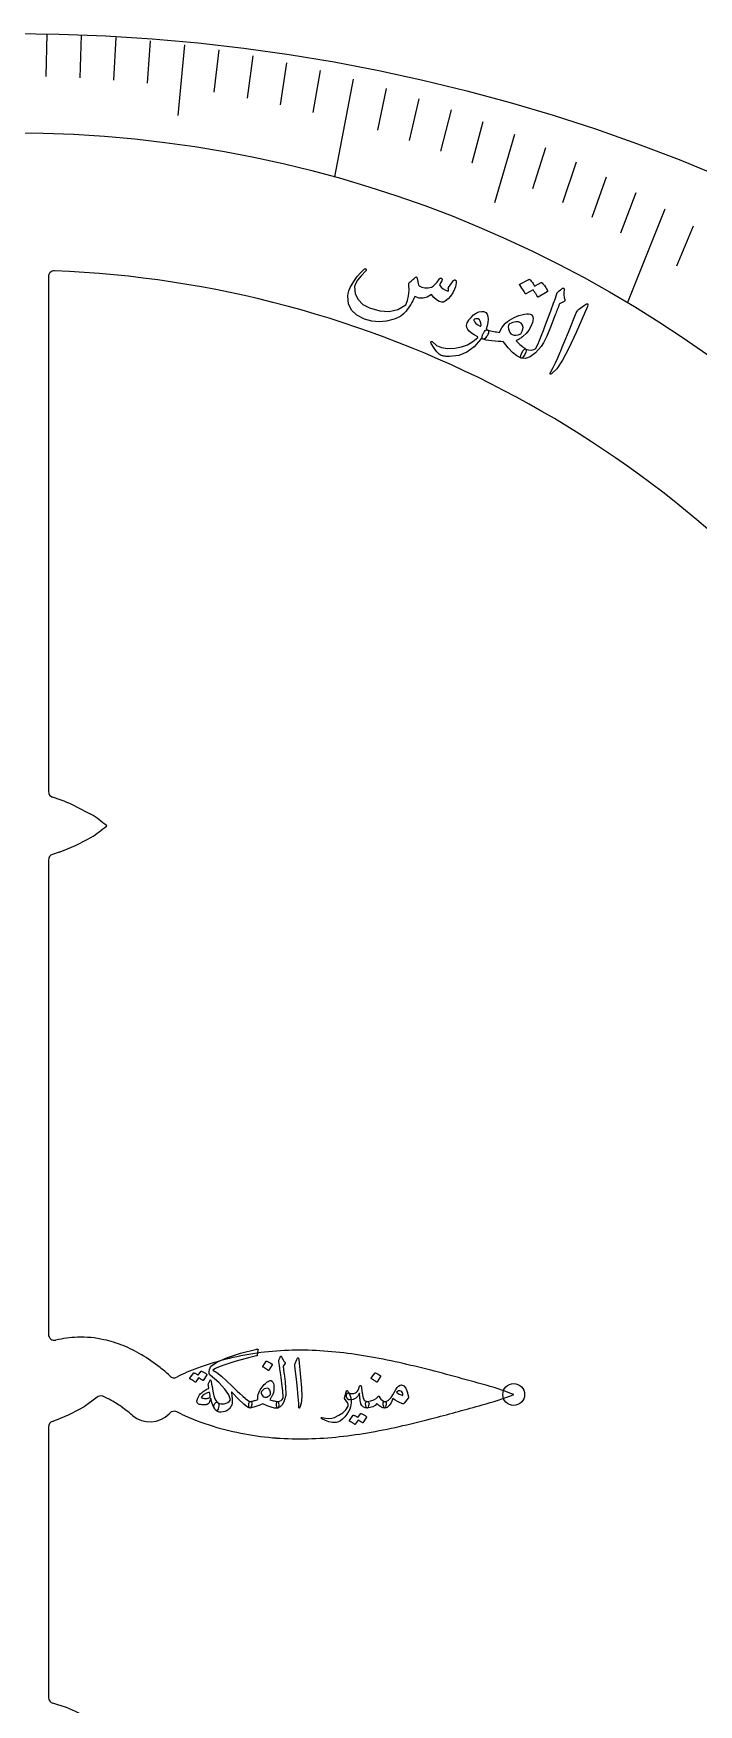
# Model space of a CAD drawing. Header units: millimetres. Extents: x -76 to 76, y -76 to 76.
# Drawn here: x 0.9 to 28.9, y 6.2 to 76.5 of the extents above; entities that cross this region are included whole.
import ezdxf

# ---------------------------------------------------------------- set-up
doc = ezdxf.new("R2010")
doc.units = ezdxf.units.MM
for name, color, linetype in [('CUT_INNER', 6, 'Continuous'), ('CUT_OUTER', 1, 'Continuous'), ('ENGRAVE', 7, 'Continuous'), ('ENGRAVE_FINE', 8, 'Continuous'), ('TEXT', 5, 'Continuous')]:
    doc.layers.add(name, color=color, linetype=linetype)

msp = doc.modelspace()

# ---------------------------------------------------------------- linework, layer by layer
at = {"layer": 'CUT_INNER'}
for points in [[(1.53, 66.269), (1.53, 44.616)], [(2.658, 44.004), (3.314, 43.671), (3.318, 43.668)], [(1.53, 41.736), (1.53, 21.787)], [(1.984, 42.07), (1.699, 41.973)], [(6.605, 20.069), (6.613, 20.061), (6.629, 20.043)], [(3.578, 19.151), (3.029, 18.744), (3.024, 18.741)], [(4.048, 19.078), (3.84, 19.174)], [(5.065, 18.372), (5.06, 18.375)], [(6.63, 18.473), (6.606, 18.447)], [(7.12, 18.43), (6.928, 18.527)], [(1.53, 17.893), (1.53, 6.513)]]:
    msp.add_lwpolyline(points, dxfattribs=at)
for centre, radius, start, end in [((1.78, 66.269), 0.25, 87.71484, 180), ((0, 21.861), 44.694, 346.68777, 87.70522), ((0, 0), 72.675, 291.79733, 58.86626), ((1.78, 44.616), 0.25, 180, 251.20312), ((-0.755, 36.71), 8.053, 64.92671, 72.2543), ((-2.175, 35.552), 9.801, 51.06944, 55.90677), ((-1.326, 49.653), 8.375, 303.68125, 309.34254), ((-1.304, 50.966), 9.485, 290.28628, 299.16776), ((1.78, 41.736), 0.25, 108.79688, 180), ((1.78, 21.787), 0.25, 180, 282.92372), ((2.902, 17.116), 4.554, 91.94912, 103.54439), ((2.897, 17.159), 4.51, 77.60993, 91.89499), ((2.798, 16.71), 4.97, 67.90115, 77.61063), ((2.495, 15.971), 5.769, 59.34969, 67.86965), ((12.071, 8.308), 12.813, 91.28142, 97.2487), ((12.103, 6.652), 14.469, 85.9911, 91.2611), ((11.876, 3.479), 17.65, 81.6348, 85.97813), ((1.816, 14.833), 7.094, 51.60219, 59.32237), ((3.03, 16.229), 5.247, 47.05227, 52.51978), ((11.882, 9.432), 11.672, 103.66783, 110.50304), ((11.985, 9.018), 12.098, 97.26745, 103.67773), ((11.023, -2.314), 23.506, 78.33875, 81.63082), ((8.703, -13.565), 34.993, 76.10986, 78.34272), ((2.551, -38.507), 60.683, 74.82808, 76.12388), ((6.815, 20.21), 0.25, 221.94664, 296.91175), ((9.83, 14.496), 6.211, 109.1397, 117.85673), ((-7.332, -75.282), 98.763, 74.07613, 74.87817), ((16.822, 8.424), 11.645, 68.48196, 75.36426), ((3.727, 18.95), 0.25, 75.47277, 126.50741), ((3.695, 18.849), 0.355, 65.97134, 74.60457), ((2.206, 15.439), 4.078, 55.31222, 63.13542), ((16.819, 30.099), 11.654, 284.63319, 291.51671), ((-1.598, 27.021), 9.483, 290.29609, 299.1682), ((1.17, 13.953), 5.89, 48.66167, 55.25643), ((5.794, 19.258), 1.147, 230.5494, 315.06065), ((6.815, 18.304), 0.25, 63.08825, 137.57164), ((11.682, 28.497), 11.053, 245.62318, 253.00439), ((6.375, 61.907), 45.093, 282.89299, 284.63417), ((-4.397, 103.23), 87.796, 284.62276, 285.97303), ((1.78, 17.893), 0.25, 110.63784, 180), ((11.946, 29.316), 11.913, 252.9436, 259.53567), ((12.026, 29.761), 12.365, 259.54571, 265.76527), ((11.565, 37.475), 20.109, 276.30769, 280.14025), ((10.142, 45.431), 28.192, 280.14016, 282.90114), ((12.104, 30.878), 13.485, 265.78664, 271.44501), ((12.04, 33.199), 15.807, 271.46229, 276.29922), ((1.78, 6.513), 0.25, 180, 255.23438), ((0, 21.86), 54.639, 271.85753, 343.82911), ((0.719, 2.478), 3.923, 72.64907, 75.27467), ((0, 0.001), 6.502, 15.29992, 73.11322)]:
    msp.add_arc(centre, radius, start, end, dxfattribs=at)
at = {"layer": 'CUT_OUTER'}
msp.add_circle((0, 0), 76.5, dxfattribs=at)
at = {"layer": 'ENGRAVE'}
for points in [[(14.349, 74.582), (13.558, 70.468)], [(27.445, 69.107), (25.885, 65.178)]]:
    msp.add_lwpolyline(points, dxfattribs=at)
for centre, radius in [((0, 21.86), 50.463), ((21.094, 19.257), 0.459)]:
    msp.add_circle(centre, radius, dxfattribs=at)
at = {"layer": 'ENGRAVE_FINE'}
for points in [[(1.457, 76.481), (1.423, 74.691)], [(2.912, 76.422), (2.844, 74.633)], [(4.365, 76.325), (4.262, 74.538)], [(5.813, 76.19), (5.677, 74.404)], [(7.257, 76.016), (6.973, 73.044)], [(8.693, 75.804), (8.489, 74.024)], [(10.122, 75.554), (9.884, 73.777)], [(11.542, 75.267), (11.27, 73.494)], [(12.951, 74.943), (12.646, 73.175)], [(15.734, 74.186), (15.362, 72.428)], [(17.105, 73.754), (16.699, 72.002)], [(18.462, 73.287), (18.022, 71.542)], [(19.801, 72.786), (19.329, 71.049)], [(21.124, 72.251), (20.281, 69.369)], [(22.428, 71.685), (21.89, 69.963)], [(23.714, 71.086), (23.142, 69.374)], [(24.979, 70.456), (24.375, 68.753)], [(26.223, 69.796), (25.587, 68.103)], [(28.645, 68.39), (27.945, 66.718)]]:
    msp.add_lwpolyline(points, dxfattribs=at)
at = {"layer": 'TEXT'}
for points in [[(18.568, 66.105), (18.584, 66.121), (18.6, 66.131), (18.616, 66.134), (18.632, 66.13), (18.65, 66.12), (18.663, 66.107), (18.672, 66.09), (18.676, 66.07), (18.678, 66.004), (18.667, 65.927), (18.643, 65.841), (18.607, 65.744), (18.531, 65.593), (18.439, 65.457), (18.331, 65.337), (18.207, 65.233), (18.171, 65.211), (18.135, 65.197), (18.1, 65.191), (18.066, 65.194), (17.955, 65.231), (17.846, 65.299), (17.74, 65.395), (17.635, 65.521), (17.46, 65.412), (17.286, 65.362), (17.112, 65.371), (16.938, 65.44), (16.896, 65.348), (16.852, 65.26), (16.808, 65.177), (16.762, 65.098), (16.715, 65.024), (16.667, 64.953), (16.617, 64.885), (16.566, 64.821), (16.462, 64.709), (16.344, 64.615), (16.211, 64.537), (16.064, 64.476), (15.746, 64.396), (15.434, 64.371), (15.126, 64.401), (14.822, 64.486), (14.503, 64.649), (14.279, 64.863), (14.149, 65.129), (14.113, 65.45), (14.128, 65.556), (14.164, 65.676), (14.22, 65.81), (14.297, 65.957), (14.395, 66.114), (14.513, 66.271), (14.651, 66.43), (14.81, 66.589), (14.822, 66.598), (14.834, 66.604), (14.847, 66.605), (14.86, 66.603), (14.873, 66.597), (14.883, 66.59), (14.89, 66.581), (14.895, 66.571), (14.897, 66.557), (14.894, 66.544), (14.888, 66.532), (14.879, 66.52), (14.673, 66.307), (14.526, 66.124), (14.437, 65.972), (14.406, 65.85), (14.433, 65.552), (14.547, 65.303), (14.747, 65.104), (15.034, 64.953), (15.466, 64.831), (15.863, 64.811), (16.227, 64.894), (16.56, 65.081), (16.628, 65.261), (16.672, 65.463), (16.691, 65.686), (16.684, 65.929), (16.681, 65.955), (16.683, 65.976), (16.688, 65.993), (16.698, 66.007), (16.741, 66.047), (16.782, 66.086), (16.821, 66.121), (16.857, 66.154), (16.891, 66.184), (16.923, 66.21), (16.951, 66.232), (16.977, 66.25), (16.99, 66.257), (17.002, 66.258), (17.012, 66.252), (17.02, 66.239), (17.023, 66.231), (17.027, 66.218), (17.032, 66.201), (17.038, 66.18), (17.045, 66.155), (17.052, 66.126), (17.058, 66.094), (17.064, 66.057), (17.077, 65.986), (17.091, 65.933), (17.105, 65.898), (17.12, 65.881), (17.233, 65.825), (17.357, 65.799), (17.493, 65.803), (17.642, 65.835), (17.705, 65.87), (17.782, 65.939), (17.871, 66.042), (17.974, 66.178), (17.984, 66.191), (17.996, 66.201), (18.011, 66.206), (18.028, 66.208), (18.044, 66.208), (18.057, 66.204), (18.069, 66.198), (18.078, 66.188), (18.084, 66.153), (18.069, 66.098), (18.034, 66.023), (17.977, 65.928), (18.045, 65.835), (18.127, 65.759), (18.223, 65.7), (18.332, 65.656), (18.345, 65.689), (18.351, 65.717), (18.353, 65.74), (18.349, 65.758), (18.343, 65.776), (18.342, 65.793), (18.345, 65.807), (18.353, 65.819)], [(22.247, 66.019), (22.255, 66.022), (22.264, 66.021), (22.275, 66.017), (22.287, 66.009), (22.323, 65.971), (22.357, 65.932), (22.389, 65.892), (22.419, 65.851), (22.446, 65.808), (22.471, 65.764), (22.495, 65.719), (22.516, 65.671), (22.519, 65.659), (22.517, 65.648), (22.511, 65.638), (22.501, 65.63), (22.12, 65.414), (22.112, 65.413), (22.104, 65.417), (22.095, 65.427), (22.085, 65.443), (22.079, 65.456), (22.069, 65.475), (22.054, 65.5), (22.034, 65.531), (22.009, 65.568), (21.98, 65.612), (21.946, 65.663), (21.906, 65.721), (21.61, 65.552), (21.598, 65.548), (21.587, 65.551), (21.577, 65.561), (21.567, 65.578), (21.559, 65.593), (21.546, 65.615), (21.527, 65.646), (21.503, 65.684), (21.474, 65.731), (21.438, 65.786), (21.395, 65.85), (21.347, 65.921), (21.343, 65.931), (21.343, 65.939), (21.347, 65.945), (21.355, 65.95), (21.73, 66.158), (21.738, 66.16), (21.747, 66.16), (21.758, 66.156), (21.77, 66.148), (21.802, 66.118), (21.832, 66.086), (21.86, 66.053), (21.886, 66.019), (21.91, 65.983), (21.932, 65.947), (21.952, 65.91), (21.97, 65.872)], [(22.945, 65.622), (23.011, 65.676), (23.064, 65.719), (23.102, 65.751), (23.126, 65.772), (23.143, 65.784), (23.159, 65.791), (23.175, 65.791), (23.191, 65.786), (23.206, 65.775), (23.216, 65.76), (23.22, 65.74), (23.218, 65.718), (23.207, 65.607), (23.207, 65.501), (23.22, 65.401), (23.244, 65.305), (23.25, 65.276), (23.242, 65.251), (23.222, 65.229), (23.188, 65.21), (23.02, 65.13), (22.996, 65.068), (22.971, 65.007), (22.948, 64.946), (22.925, 64.887), (22.902, 64.829), (22.88, 64.772), (22.859, 64.716), (22.838, 64.661), (22.643, 64.152), (22.48, 63.761), (22.349, 63.486), (22.251, 63.327), (22.012, 63.071), (21.791, 62.905), (21.588, 62.83), (21.403, 62.844), (21.399, 62.846), (21.395, 62.849), (21.39, 62.851), (21.386, 62.853), (21.374, 62.89), (21.387, 62.953), (21.424, 63.043), (21.487, 63.159), (21.513, 63.2), (21.541, 63.225), (21.572, 63.235), (21.604, 63.228), (21.722, 63.194), (21.832, 63.186), (21.933, 63.205), (22.026, 63.251), (22.069, 63.341), (22.117, 63.446), (22.168, 63.564), (22.222, 63.697), (22.28, 63.842), (22.341, 64), (22.405, 64.17), (22.473, 64.353), (22.541, 64.532), (22.602, 64.694), (22.654, 64.837), (22.7, 64.963), (22.739, 65.07), (22.771, 65.159), (22.797, 65.23), (22.817, 65.282), (22.9, 65.548), (22.911, 65.573), (22.922, 65.593), (22.934, 65.61), (22.945, 65.622)], [(19.698, 63.632), (19.43, 63.321), (19.124, 63.097), (18.78, 62.961), (18.398, 62.911), (18.348, 62.911), (18.299, 62.912), (18.252, 62.915), (18.206, 62.92), (18.162, 62.927), (18.12, 62.935), (18.08, 62.946), (18.043, 62.958), (17.958, 63.011), (17.86, 63.113), (17.747, 63.263), (17.618, 63.461), (17.606, 63.486), (17.602, 63.508), (17.606, 63.526), (17.617, 63.54), (17.632, 63.548), (17.648, 63.548), (17.664, 63.54), (17.68, 63.523), (17.841, 63.38), (18.051, 63.289), (18.311, 63.251), (18.622, 63.264), (18.897, 63.316), (19.148, 63.409), (19.377, 63.543), (19.582, 63.718), (19.585, 63.727), (19.585, 63.734), (19.584, 63.741), (19.579, 63.746), (19.436, 63.824), (19.318, 63.899), (19.227, 63.973), (19.16, 64.045), (19.121, 64.128), (19.115, 64.222), (19.142, 64.325), (19.203, 64.438), (19.212, 64.453), (19.222, 64.467), (19.233, 64.481), (19.244, 64.496), (19.257, 64.511), (19.27, 64.526), (19.284, 64.542), (19.299, 64.558), (19.407, 64.66), (19.516, 64.736), (19.627, 64.785), (19.74, 64.807), (19.841, 64.8), (19.92, 64.763), (19.976, 64.695), (20.009, 64.597), (20.021, 64.476), (20.012, 64.346), (19.982, 64.207), (19.931, 64.059), (19.939, 64.056), (19.948, 64.052), (19.956, 64.049), (19.964, 64.046), (19.972, 64.044), (19.981, 64.041), (19.989, 64.037), (19.998, 64.033), (20.024, 64.013), (20.037, 63.984), (20.039, 63.945), (20.027, 63.897), (20.009, 63.847), (19.985, 63.798), (19.956, 63.752), (19.922, 63.707), (19.887, 63.67), (19.857, 63.646), (19.831, 63.635), (19.81, 63.638), (19.729, 63.676), (19.725, 63.668), (19.718, 63.658), (19.709, 63.646), (19.698, 63.632)], [(21.833, 64.675), (21.839, 64.671), (21.845, 64.668), (21.85, 64.665), (21.854, 64.662), (21.858, 64.658), (21.861, 64.654), (21.865, 64.65), (21.868, 64.646), (21.896, 64.583), (21.907, 64.511), (21.903, 64.43), (21.882, 64.341), (21.816, 64.173), (21.729, 64.021), (21.622, 63.886), (21.494, 63.767), (21.461, 63.741), (21.427, 63.715), (21.392, 63.69), (21.356, 63.665), (21.319, 63.641), (21.28, 63.617), (21.241, 63.594), (21.201, 63.571), (21.254, 63.516), (21.307, 63.464), (21.358, 63.415), (21.409, 63.37), (21.458, 63.329), (21.507, 63.291), (21.556, 63.258), (21.604, 63.228), (21.619, 63.212), (21.623, 63.184), (21.616, 63.145), (21.598, 63.095), (21.543, 62.974), (21.492, 62.892), (21.445, 62.849), (21.403, 62.844), (21.224, 62.939), (21.041, 63.085), (20.854, 63.284), (20.66, 63.535), (20.554, 63.537), (20.438, 63.543), (20.312, 63.554), (20.175, 63.569), (20.041, 63.587), (19.934, 63.605), (19.856, 63.622), (19.806, 63.64), (19.785, 63.657), (19.772, 63.685), (19.769, 63.723), (19.774, 63.772), (19.78, 63.798), (19.788, 63.824), (19.797, 63.849), (19.809, 63.873), (19.821, 63.896), (19.835, 63.919), (19.849, 63.941), (19.864, 63.963), (19.898, 64.001), (19.93, 64.025), (19.962, 64.035), (19.991, 64.031), (20.058, 64.013), (20.124, 63.996), (20.189, 63.981), (20.252, 63.968), (20.314, 63.956), (20.377, 63.944), (20.439, 63.934), (20.501, 63.925), (20.541, 64.026), (20.596, 64.124), (20.667, 64.219), (20.754, 64.31), (20.834, 64.379), (20.92, 64.442), (21.01, 64.499), (21.106, 64.55), (21.208, 64.594), (21.315, 64.633), (21.429, 64.664), (21.549, 64.689), (21.639, 64.701), (21.716, 64.702), (21.781, 64.693), (21.833, 64.675)], [(24.069, 65.069), (24.154, 65.123), (24.204, 65.132), (24.216, 65.094), (24.192, 65.011), (23.715, 63.927), (23.417, 63.264), (23.145, 62.754), (22.901, 62.395), (22.685, 62.188), (22.66, 62.175), (22.642, 62.17), (22.63, 62.175), (22.626, 62.188), (22.625, 62.204), (22.629, 62.223), (22.637, 62.244), (22.649, 62.268), (22.751, 62.45), (22.851, 62.648), (22.948, 62.861), (23.044, 63.09), (23.069, 63.149), (23.137, 63.31), (23.248, 63.573), (23.399, 63.938), (23.726, 64.753), (23.747, 64.795), (23.77, 64.831), (23.795, 64.861), (23.823, 64.886)], [(19.72, 64.217), (19.712, 64.318), (19.688, 64.397), (19.649, 64.456), (19.595, 64.492), (19.556, 64.499), (19.517, 64.499), (19.481, 64.491), (19.445, 64.476), (19.431, 64.466), (19.424, 64.451), (19.422, 64.433), (19.426, 64.411), (19.453, 64.351), (19.505, 64.294), (19.583, 64.24), (19.687, 64.19), (19.699, 64.187), (19.708, 64.191), (19.715, 64.201), (19.72, 64.217)], [(21.407, 64.319), (21.302, 64.365), (21.186, 64.374), (21.058, 64.349), (20.92, 64.287), (20.888, 64.26), (20.87, 64.216), (20.865, 64.154), (20.874, 64.074), (20.897, 63.992), (20.93, 63.925), (20.974, 63.873), (21.029, 63.836), (21.098, 63.814), (21.183, 63.811), (21.282, 63.826), (21.396, 63.86), (21.463, 64.007), (21.487, 64.133), (21.468, 64.237), (21.407, 64.319)], [(10.305, 21.174), (10.313, 21.174), (10.321, 21.172), (10.327, 21.169), (10.332, 21.165), (10.339, 21.158), (10.342, 21.148), (10.343, 21.135), (10.341, 21.119), (10.308, 20.909), (10.305, 20.899), (10.3, 20.892), (10.291, 20.886), (10.28, 20.882), (9.944, 20.8), (9.637, 20.721), (9.361, 20.643), (9.115, 20.568), (8.899, 20.494), (8.714, 20.422), (8.56, 20.352), (8.437, 20.284), (8.608, 20.179), (8.802, 20.031), (9.02, 19.839), (9.259, 19.605), (9.359, 19.507), (9.465, 19.406), (9.578, 19.301), (9.698, 19.193), (9.811, 19.097), (9.901, 19.026), (9.969, 18.983), (10.015, 18.965), (10.063, 18.944), (10.085, 18.901), (10.084, 18.834), (10.058, 18.745), (10.047, 18.721), (10.037, 18.704), (10.026, 18.694), (10.015, 18.691), (9.903, 18.731), (9.739, 18.854), (9.523, 19.057), (9.257, 19.343), (9.241, 19.352), (9.23, 19.354), (9.224, 19.35), (9.223, 19.34), (9.243, 19.197), (9.255, 19.073), (9.258, 18.968), (9.253, 18.883), (9.237, 18.827), (9.216, 18.776), (9.19, 18.731), (9.159, 18.691), (9.095, 18.627), (9.027, 18.578), (8.954, 18.544), (8.876, 18.523), (8.788, 18.514), (8.71, 18.521), (8.643, 18.544), (8.586, 18.584), (8.527, 18.647), (8.492, 18.708), (8.483, 18.767), (8.498, 18.825), (8.533, 18.885), (8.571, 18.921), (8.61, 18.931), (8.65, 18.916), (8.711, 18.884), (8.777, 18.866), (8.848, 18.862), (8.924, 18.87), (9, 18.892), (9.068, 18.925), (9.129, 18.971), (9.183, 19.029), (9.117, 19.239), (8.953, 19.484), (8.693, 19.762), (8.336, 20.074), (8.309, 20.103), (8.293, 20.137), (8.286, 20.177), (8.29, 20.223), (8.307, 20.313), (8.324, 20.382), (8.341, 20.429), (8.357, 20.455), (8.637, 20.636), (9.054, 20.815), (9.607, 20.994), (10.296, 21.171), (10.297, 21.171), (10.298, 21.172), (10.299, 21.172), (10.3, 21.173), (10.301, 21.173), (10.302, 21.174), (10.303, 21.174), (10.305, 21.174)], [(10.692, 20.656), (10.696, 20.66), (10.701, 20.662), (10.708, 20.663), (10.716, 20.662), (10.775, 20.638), (10.831, 20.609), (10.884, 20.574), (10.933, 20.534), (10.937, 20.528), (10.94, 20.522), (10.939, 20.516), (10.936, 20.51), (10.793, 20.278), (10.787, 20.273), (10.78, 20.271), (10.772, 20.274), (10.762, 20.281), (10.753, 20.287), (10.74, 20.297), (10.721, 20.309), (10.698, 20.324), (10.669, 20.342), (10.635, 20.364), (10.595, 20.388), (10.549, 20.415), (10.543, 20.42), (10.54, 20.425), (10.54, 20.429), (10.543, 20.434)], [(11.219, 20.702), (11.24, 20.752), (11.256, 20.791), (11.267, 20.82), (11.274, 20.839), (11.279, 20.851), (11.286, 20.86), (11.295, 20.865), (11.305, 20.866), (11.316, 20.865), (11.325, 20.859), (11.332, 20.849), (11.338, 20.836), (11.363, 20.771), (11.394, 20.712), (11.429, 20.659), (11.469, 20.613), (11.48, 20.599), (11.484, 20.582), (11.479, 20.564), (11.466, 20.543), (11.399, 20.449), (11.403, 20.407), (11.408, 20.365), (11.413, 20.324), (11.417, 20.284), (11.422, 20.245), (11.426, 20.207), (11.431, 20.169), (11.436, 20.132), (11.478, 19.79), (11.503, 19.523), (11.513, 19.33), (11.506, 19.212), (11.448, 18.997), (11.373, 18.839), (11.28, 18.737), (11.17, 18.691), (11.167, 18.691), (11.164, 18.691), (11.161, 18.691), (11.158, 18.691), (11.14, 18.708), (11.129, 18.747), (11.123, 18.808), (11.125, 18.892), (11.127, 18.922), (11.136, 18.945), (11.15, 18.959), (11.17, 18.965), (11.248, 18.98), (11.312, 19.008), (11.364, 19.049), (11.402, 19.102), (11.399, 19.166), (11.395, 19.238), (11.388, 19.32), (11.379, 19.41), (11.368, 19.508), (11.356, 19.615), (11.342, 19.729), (11.326, 19.852), (11.311, 19.972), (11.298, 20.08), (11.285, 20.176), (11.274, 20.26), (11.264, 20.332), (11.257, 20.391), (11.251, 20.438), (11.247, 20.473), (11.216, 20.647), (11.215, 20.664), (11.215, 20.679), (11.217, 20.692), (11.219, 20.702)], [(11.975, 20.732), (12.004, 20.789), (12.028, 20.809), (12.045, 20.792), (12.057, 20.738), (12.127, 19.992), (12.169, 19.534), (12.178, 19.167), (12.155, 18.893), (12.1, 18.712), (12.09, 18.697), (12.081, 18.689), (12.073, 18.688), (12.066, 18.694), (12.061, 18.703), (12.057, 18.714), (12.055, 18.728), (12.054, 18.745), (12.054, 18.877), (12.048, 19.017), (12.036, 19.165), (12.018, 19.321), (12.014, 19.362), (12.002, 19.472), (11.982, 19.652), (11.954, 19.9), (11.887, 20.452), (11.885, 20.481), (11.887, 20.508), (11.891, 20.533), (11.899, 20.556)], [(7.94, 20.23), (7.944, 20.233), (7.949, 20.236), (7.956, 20.236), (7.964, 20.236), (7.994, 20.224), (8.023, 20.212), (8.051, 20.198), (8.079, 20.184), (8.105, 20.168), (8.131, 20.15), (8.156, 20.131), (8.181, 20.111), (8.185, 20.104), (8.188, 20.098), (8.187, 20.091), (8.184, 20.083), (8.037, 19.852), (8.033, 19.849), (8.027, 19.849), (8.02, 19.852), (8.01, 19.858), (8.003, 19.863), (7.992, 19.871), (7.977, 19.881), (7.958, 19.893), (7.934, 19.907), (7.906, 19.924), (7.874, 19.943), (7.836, 19.964), (7.721, 19.785), (7.715, 19.779), (7.708, 19.778), (7.7, 19.781), (7.69, 19.788), (7.681, 19.794), (7.668, 19.803), (7.649, 19.815), (7.626, 19.83), (7.597, 19.849), (7.563, 19.87), (7.522, 19.894), (7.477, 19.922), (7.472, 19.926), (7.47, 19.931), (7.47, 19.935), (7.474, 19.94), (7.623, 20.163), (7.627, 20.166), (7.632, 20.169), (7.639, 20.169), (7.647, 20.169), (7.673, 20.16), (7.698, 20.151), (7.722, 20.14), (7.745, 20.127), (7.767, 20.114), (7.789, 20.1), (7.81, 20.084), (7.83, 20.068)], [(8.653, 18.913), (8.68, 18.883), (8.695, 18.84), (8.697, 18.787), (8.687, 18.721), (8.665, 18.647), (8.641, 18.6), (8.616, 18.579), (8.589, 18.584), (8.514, 18.656), (8.45, 18.767), (8.396, 18.917), (8.354, 19.105), (8.321, 18.994), (8.285, 18.913), (8.246, 18.86), (8.205, 18.837), (8.183, 18.833), (8.159, 18.83), (8.133, 18.828), (8.106, 18.828), (8.077, 18.828), (8.047, 18.828), (8.015, 18.829), (7.982, 18.831), (7.925, 18.836), (7.879, 18.844), (7.845, 18.853), (7.824, 18.864), (7.795, 18.898), (7.777, 18.93), (7.77, 18.963), (7.775, 18.995), (7.818, 19.102), (7.856, 19.186), (7.888, 19.245), (7.915, 19.282), (7.952, 19.316), (7.99, 19.349), (8.03, 19.38), (8.072, 19.41), (8.117, 19.438), (8.165, 19.465), (8.216, 19.491), (8.269, 19.516), (8.254, 19.635), (8.251, 19.66), (8.251, 19.682), (8.254, 19.701), (8.26, 19.718), (8.324, 19.855), (8.337, 19.872), (8.35, 19.871), (8.362, 19.852), (8.373, 19.815), (8.391, 19.698), (8.408, 19.591), (8.424, 19.493), (8.44, 19.405), (8.455, 19.327), (8.47, 19.259), (8.485, 19.201), (8.501, 19.154), (8.533, 19.075), (8.569, 19.008), (8.609, 18.954), (8.653, 18.913)], [(10.881, 19.846), (10.885, 19.845), (10.889, 19.845), (10.893, 19.845), (10.896, 19.844), (10.899, 19.843), (10.902, 19.842), (10.905, 19.841), (10.908, 19.839), (10.942, 19.812), (10.969, 19.775), (10.989, 19.728), (11.003, 19.672), (11.014, 19.558), (11.01, 19.447), (10.989, 19.34), (10.951, 19.236), (10.94, 19.212), (10.928, 19.187), (10.915, 19.163), (10.902, 19.139), (10.888, 19.114), (10.873, 19.09), (10.858, 19.065), (10.841, 19.041), (10.888, 19.025), (10.933, 19.011), (10.976, 18.998), (11.018, 18.988), (11.058, 18.979), (11.097, 18.972), (11.135, 18.967), (11.17, 18.965), (11.184, 18.96), (11.195, 18.946), (11.202, 18.922), (11.207, 18.889), (11.211, 18.804), (11.207, 18.743), (11.193, 18.705), (11.17, 18.691), (11.04, 18.691), (10.892, 18.721), (10.726, 18.78), (10.543, 18.867), (10.481, 18.838), (10.412, 18.809), (10.336, 18.78), (10.253, 18.751), (10.17, 18.725), (10.103, 18.706), (10.053, 18.694), (10.018, 18.691), (10.001, 18.695), (9.986, 18.707), (9.974, 18.728), (9.963, 18.758), (9.96, 18.774), (9.957, 18.791), (9.956, 18.808), (9.956, 18.825), (9.957, 18.841), (9.959, 18.858), (9.961, 18.875), (9.963, 18.892), (9.973, 18.922), (9.985, 18.945), (10, 18.959), (10.018, 18.965), (10.062, 18.973), (10.104, 18.981), (10.146, 18.99), (10.186, 19), (10.225, 19.01), (10.264, 19.021), (10.303, 19.032), (10.341, 19.044), (10.336, 19.112), (10.34, 19.183), (10.354, 19.257), (10.378, 19.334), (10.405, 19.395), (10.435, 19.455), (10.471, 19.512), (10.511, 19.568), (10.555, 19.622), (10.605, 19.674), (10.659, 19.724), (10.719, 19.772), (10.766, 19.804), (10.809, 19.827), (10.847, 19.841), (10.881, 19.846)], [(15.251, 20.163), (15.255, 20.166), (15.26, 20.169), (15.267, 20.169), (15.276, 20.169), (15.335, 20.145), (15.391, 20.115), (15.443, 20.081), (15.492, 20.041), (15.497, 20.035), (15.499, 20.028), (15.498, 20.022), (15.495, 20.016), (15.352, 19.785), (15.347, 19.779), (15.34, 19.778), (15.331, 19.781), (15.321, 19.788), (15.313, 19.794), (15.299, 19.803), (15.281, 19.815), (15.257, 19.83), (15.229, 19.849), (15.194, 19.87), (15.154, 19.894), (15.108, 19.922), (15.102, 19.926), (15.099, 19.931), (15.099, 19.935), (15.102, 19.94)], [(8.303, 19.361), (8.179, 19.317), (8.079, 19.265), (8.004, 19.204), (7.952, 19.135), (7.975, 19.12), (8.005, 19.108), (8.041, 19.099), (8.083, 19.093), (8.108, 19.092), (8.132, 19.092), (8.157, 19.093), (8.182, 19.094), (8.207, 19.097), (8.233, 19.102), (8.258, 19.109), (8.284, 19.117), (8.314, 19.137), (8.33, 19.171), (8.332, 19.219), (8.321, 19.282), (8.313, 19.311), (8.307, 19.334), (8.304, 19.35), (8.303, 19.361)], [(10.744, 19.523), (10.672, 19.518), (10.604, 19.491), (10.54, 19.441), (10.479, 19.367), (10.468, 19.343), (10.47, 19.312), (10.485, 19.276), (10.512, 19.233), (10.548, 19.193), (10.586, 19.164), (10.626, 19.147), (10.668, 19.142), (10.713, 19.149), (10.762, 19.171), (10.814, 19.208), (10.869, 19.26), (10.864, 19.363), (10.842, 19.44), (10.802, 19.494), (10.744, 19.523)], [(13.026, 18.239), (13.017, 18.246), (13.01, 18.252), (13.005, 18.259), (13.002, 18.267), (13.002, 18.273), (13.003, 18.279), (13.006, 18.285), (13.011, 18.291), (13.017, 18.295), (13.023, 18.297), (13.032, 18.296), (13.042, 18.294), (13.184, 18.262), (13.318, 18.252), (13.444, 18.264), (13.563, 18.297), (13.746, 18.385), (13.902, 18.493), (14.031, 18.621), (14.133, 18.77), (14.134, 18.773), (14.135, 18.775), (14.136, 18.777), (14.137, 18.779), (14.138, 18.78), (14.138, 18.782), (14.139, 18.783), (14.139, 18.785), (14.129, 18.846), (14.1, 18.918), (14.051, 18.999), (13.983, 19.09), (13.981, 19.095), (13.98, 19.1), (13.979, 19.105), (13.98, 19.108), (14.069, 19.419), (14.078, 19.43), (14.095, 19.423), (14.12, 19.395), (14.151, 19.349), (14.19, 19.278), (14.22, 19.2), (14.243, 19.115), (14.258, 19.023), (14.261, 18.971), (14.257, 18.905), (14.247, 18.827), (14.23, 18.736), (14.201, 18.638), (14.152, 18.537), (14.083, 18.431), (13.996, 18.322), (13.901, 18.224), (13.809, 18.152), (13.72, 18.106), (13.633, 18.084), (13.48, 18.081), (13.327, 18.106), (13.176, 18.159), (13.026, 18.239)], [(14.654, 19.632), (14.667, 19.627), (14.678, 19.617), (14.684, 19.602), (14.687, 19.583), (14.689, 19.57), (14.692, 19.552), (14.694, 19.528), (14.698, 19.5), (14.702, 19.466), (14.707, 19.428), (14.712, 19.384), (14.718, 19.337), (14.73, 19.245), (14.745, 19.169), (14.764, 19.108), (14.785, 19.062), (14.811, 19.026), (14.844, 18.998), (14.883, 18.978), (14.928, 18.965), (14.971, 18.951), (14.998, 18.927), (15.009, 18.893), (15.004, 18.849), (14.986, 18.78), (14.968, 18.73), (14.95, 18.7), (14.931, 18.691), (14.842, 18.702), (14.769, 18.736), (14.712, 18.793), (14.672, 18.873), (14.665, 18.898), (14.657, 18.925), (14.65, 18.954), (14.643, 18.985), (14.637, 19.017), (14.631, 19.051), (14.627, 19.088), (14.623, 19.126), (14.62, 19.164), (14.618, 19.197), (14.615, 19.226), (14.613, 19.251), (14.611, 19.272), (14.609, 19.287), (14.608, 19.297), (14.608, 19.303), (14.608, 19.306), (14.607, 19.307), (14.607, 19.308), (14.605, 19.308), (14.603, 19.306), (14.601, 19.303), (14.599, 19.299), (14.596, 19.294), (14.534, 19.184), (14.45, 19.104), (14.344, 19.055), (14.215, 19.035), (14.16, 19.041), (14.117, 19.063), (14.087, 19.101), (14.069, 19.154), (14.063, 19.202), (14.064, 19.243), (14.072, 19.277), (14.087, 19.303), (14.105, 19.322), (14.124, 19.331), (14.142, 19.332), (14.16, 19.324), (14.176, 19.314), (14.19, 19.306), (14.202, 19.302), (14.212, 19.3), (14.3, 19.297), (14.376, 19.306), (14.439, 19.327), (14.489, 19.361), (14.519, 19.393), (14.55, 19.445), (14.581, 19.515), (14.614, 19.605), (14.62, 19.619), (14.629, 19.628), (14.64, 19.633), (14.654, 19.632)], [(15.672, 18.965), (15.696, 18.957), (15.714, 18.949), (15.725, 18.94), (15.73, 18.931), (15.732, 18.918), (15.733, 18.901), (15.732, 18.881), (15.73, 18.858), (15.718, 18.785), (15.705, 18.732), (15.689, 18.701), (15.672, 18.691), (15.589, 18.702), (15.507, 18.737), (15.425, 18.795), (15.343, 18.876), (15.264, 18.802), (15.169, 18.746), (15.057, 18.709), (14.928, 18.691), (14.914, 18.693), (14.903, 18.702), (14.895, 18.716), (14.889, 18.736), (14.864, 18.864), (14.861, 18.878), (14.863, 18.894), (14.868, 18.91), (14.876, 18.928), (14.886, 18.942), (14.899, 18.953), (14.912, 18.96), (14.928, 18.965), (15.082, 18.988), (15.209, 19.029), (15.308, 19.088), (15.379, 19.166), (15.388, 19.177), (15.398, 19.184), (15.409, 19.189), (15.422, 19.19), (15.434, 19.189), (15.443, 19.183), (15.448, 19.175), (15.449, 19.163), (15.45, 19.151), (15.451, 19.142), (15.453, 19.133), (15.455, 19.126), (15.507, 19.065), (15.56, 19.017), (15.615, 18.984), (15.672, 18.965)], [(16.382, 19.66), (16.477, 19.626), (16.556, 19.53), (16.619, 19.373), (16.665, 19.154), (16.667, 19.138), (16.666, 19.124), (16.663, 19.112), (16.656, 19.102), (16.489, 18.892), (16.477, 18.879), (16.463, 18.871), (16.448, 18.868), (16.431, 18.87), (16.317, 18.909), (16.21, 18.959), (16.11, 19.019), (16.016, 19.09), (15.941, 18.915), (15.858, 18.79), (15.769, 18.715), (15.672, 18.691), (15.661, 18.695), (15.65, 18.706), (15.638, 18.727), (15.626, 18.755), (15.608, 18.824), (15.601, 18.879), (15.606, 18.921), (15.623, 18.95), (15.633, 18.956), (15.644, 18.961), (15.657, 18.964), (15.672, 18.965), (15.741, 18.977), (15.809, 19.009), (15.875, 19.062), (15.94, 19.135), (15.968, 19.178), (16.011, 19.248), (16.067, 19.346), (16.138, 19.471), (16.193, 19.553), (16.252, 19.612), (16.315, 19.648), (16.382, 19.66)], [(16.163, 19.361), (16.22, 19.313), (16.284, 19.274), (16.357, 19.243), (16.437, 19.221), (16.432, 19.281), (16.416, 19.33), (16.388, 19.368), (16.348, 19.395), (16.302, 19.408), (16.256, 19.407), (16.209, 19.392), (16.163, 19.361)], [(14.654, 18.45), (14.658, 18.453), (14.663, 18.456), (14.67, 18.456), (14.678, 18.456), (14.708, 18.445), (14.737, 18.432), (14.765, 18.419), (14.793, 18.404), (14.819, 18.388), (14.845, 18.37), (14.87, 18.351), (14.895, 18.331), (14.899, 18.325), (14.902, 18.318), (14.901, 18.311), (14.898, 18.303), (14.751, 18.072), (14.747, 18.069), (14.742, 18.069), (14.734, 18.072), (14.724, 18.078), (14.717, 18.084), (14.707, 18.091), (14.691, 18.101), (14.672, 18.113), (14.649, 18.127), (14.62, 18.144), (14.588, 18.163), (14.55, 18.184), (14.434, 18.005), (14.429, 17.999), (14.422, 17.998), (14.414, 18.001), (14.404, 18.008), (14.395, 18.014), (14.382, 18.023), (14.363, 18.035), (14.34, 18.05), (14.311, 18.069), (14.277, 18.09), (14.236, 18.114), (14.191, 18.142), (14.186, 18.146), (14.184, 18.151), (14.184, 18.156), (14.188, 18.16), (14.337, 18.383), (14.341, 18.386), (14.346, 18.389), (14.353, 18.39), (14.361, 18.389), (14.387, 18.38), (14.412, 18.371), (14.436, 18.36), (14.459, 18.348), (14.481, 18.334), (14.503, 18.32), (14.524, 18.304), (14.544, 18.288)]]:
    msp.add_lwpolyline(points, close=True, dxfattribs=at)

doc.saveas('drawing.dxf')
